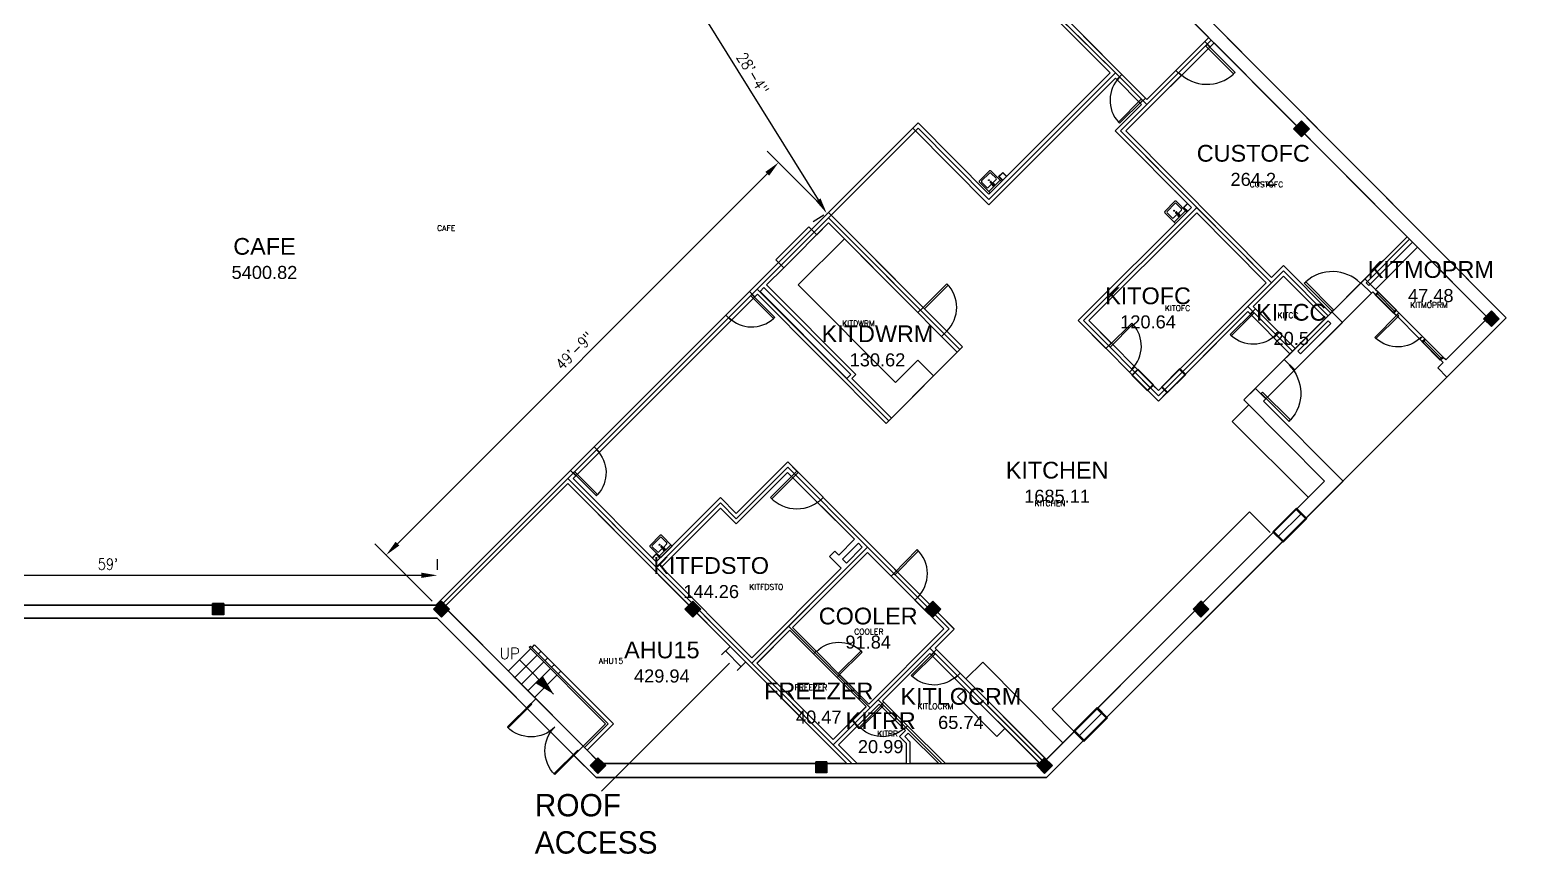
# Model space of a CAD drawing. Header units: inches. Extents: x -2145 to 3863, y -18090 to 4650.
# Drawn here: x 887 to 2503, y -18090 to -17205 of the extents above; entities that cross this region are included whole.
import ezdxf
from ezdxf.enums import TextEntityAlignment as Align

# ---------------------------------------------------------------- set-up
doc = ezdxf.new("R2010")
doc.units = ezdxf.units.IN
doc.header["$LTSCALE"] = 48
doc.header["$MEASUREMENT"] = 0
doc.layers.get('Defpoints').update_dxf_attribs({"linetype": 'CONTINUOUS'})
for name, color, linetype in [('A-COLS', 1, 'CONTINUOUS'), ('A-COLS-GRID', 41, 'CONTINUOUS'), ('A-DOOR', 30, 'CONTINUOUS'), ('A-FLOR-STRS', 30, 'CONTINUOUS'), ('A-FURN', 41, 'CONTINUOUS'), ('A-PFIX', 3, 'CONTINUOUS'), ('A-ROOF', 1, 'CONTINUOUS'), ('A-WALLS', 1, 'CONTINUOUS'), ('A-WIN', 30, 'CONTINUOUS'), ('CAFM_BLDG_OTLN', 41, 'CONTINUOUS'), ('CAFM_Gross', 200, 'CONTINUOUS'), ('CAFM_ID', 8, 'CONTINUOUS'), ('CAFM_MeasuredGross', 50, 'CONTINUOUS'), ('CAFM_SPACE', 5, 'CONTINUOUS'), ('CAFM_Space_Label', 7, 'CONTINUOUS'), ('CAFM_SPACE_OLD', 7, 'CONTINUOUS'), ('Changes', 30, 'CONTINUOUS'), ('DIM', 7, 'CONTINUOUS')]:
    doc.layers.add(name, color=color, linetype=linetype)
doc.layers.add('A-EQPM', color=30, linetype='CONTINUOUS', lineweight=0)
doc.styles.add('AISD-Dim', font='txt.shx', dxfattribs={"width": 0.85})
doc.styles.add('CAFM-TXT', font='txt.shx', dxfattribs={"height": 6})
doc.styles.add('ROMANS', font='ROMANS.shx')
doc.dimstyles.get("Standard").update_dxf_attribs({"dimtxt": 0.18, "dimasz": 0.18, "dimexe": 0.18, "dimexo": 0.0625, "dimgap": 0.09, "dimtad": 0, "dimtih": 1, "dimtoh": 1, "dimdec": 4, "dimzin": 0, "dimdsep": 46, "dimtxsty": 'STANDARD', "dimcen": 0.09, "dimadec": 0, "dimazin": 0, "dimtfac": 1, "dimtdec": 4, "dimtofl": 0, "dimtmove": 0, "dimatfit": 3, "dimfxl": 1, "dimtolj": 1, "dimtzin": 0, "dimarcsym": 0})

# ---------------------------------------------------------------- blocks, each defined once
blk = doc.blocks.new('*D80')
at = {"layer": 'Defpoints', "color": 0, "transparency": 16777216}
for p in [(1565.9, -17112.5), (1743.5, -17401.9), (1745.4, -17400.7)]:
    blk.add_point(p, dxfattribs=at)
at = {"layer": 'DIM', "color": 140, "lineweight": -2, "transparency": 16777216}
for p, q in [((1560.8, -17115.6), (1549.4, -17122.8)), ((1573.2, -17128.3), (1734.4, -17387.2)), ((1740.3, -17403.8), (1728.9, -17411))]:
    blk.add_line(p, q, dxfattribs=at)
at = {"layer": 'DIM', "color": 140, "transparency": 16777216}
for points in [[(1575.6, -17126.8), (1570.7, -17129.8), (1564, -17113.7)], [(1736.8, -17385.7), (1732, -17388.7), (1743.5, -17401.9)]]:
    blk.add_solid(points, dxfattribs=at)
at = {"layer": 'DIM', "color": 50, "transparency": 16777216, "insert": (1664, -17251.4), "char_height": 12, "attachment_point": 5, "rotation": 301.9176, "style": 'AISD-Dim'}
blk.add_mtext('\\A1;28\'-4"', dxfattribs=at)
blk = doc.blocks.new('*D81')
at = {"layer": 'Defpoints', "color": 0, "transparency": 16777216}
for p in [(1745.4, -17400.7), (1270, -17768.8), (1323.6, -17822.5)]:
    blk.add_point(p, dxfattribs=at)
at = {"layer": 'DIM', "color": 140, "lineweight": -2, "transparency": 16777216}
for p, q in [((1741.2, -17396.4), (1679.5, -17334.8)), ((1679.5, -17359.2), (1282.2, -17756.6)), ((1319.4, -17818.2), (1257.8, -17756.6))]:
    blk.add_line(p, q, dxfattribs=at)
at = {"layer": 'DIM', "color": 140, "transparency": 16777216}
for points in [[(1677.5, -17357.2), (1681.6, -17361.2), (1691.8, -17347)], [(1280.2, -17754.5), (1284.2, -17758.6), (1270, -17768.8)]]:
    blk.add_solid(points, dxfattribs=at)
at = {"layer": 'DIM', "color": 50, "transparency": 16777216, "insert": (1472.4, -17549.4), "char_height": 12, "attachment_point": 5, "rotation": 45, "style": 'AISD-Dim'}
blk.add_mtext('\\A1;49\'-9"', dxfattribs=at)
blk = doc.blocks.new('*D82')
at = {"layer": 'Defpoints', "color": 0, "transparency": 16777216}
for p in [(617, -17790.6), (617, -17790.6), (1325.1, -17790.6)]:
    blk.add_point(p, dxfattribs=at)
at = {"layer": 'DIM', "color": 140, "lineweight": -2, "transparency": 16777216}
for p, q in [((617, -17784.6), (617, -17773.3)), ((1325.1, -17784.6), (1325.1, -17773.3)), ((1307.8, -17790.6), (634.3, -17790.6))]:
    blk.add_line(p, q, dxfattribs=at)
at = {"layer": 'DIM', "color": 140, "transparency": 16777216}
for points in [[(634.3, -17787.7), (634.3, -17793.4), (617, -17790.6)], [(1307.8, -17787.7), (1307.8, -17793.4), (1325.1, -17790.6)]]:
    blk.add_solid(points, dxfattribs=at)
at = {"layer": 'DIM', "color": 50, "transparency": 16777216, "insert": (971.1, -17778.6), "char_height": 12, "attachment_point": 5, "style": 'AISD-Dim'}
blk.add_mtext("\\A1;59'", dxfattribs=at)

msp = doc.modelspace()

# ---------------------------------------------------------------- linework, layer by layer
at = {"layer": 'A-COLS'}
for p, q in [((2245.1, -17310.9), (2253.6, -17302.5)), ((2253.6, -17302.5), (2262.1, -17311)), ((2253.6, -17319.4), (2245.1, -17310.9)), ((2262.1, -17311), (2253.6, -17319.4)), ((2449.1, -17514.9), (2457.6, -17506.5)), ((2457.6, -17523.4), (2449.1, -17514.9)), ((2457.6, -17506.5), (2466.1, -17515)), ((2466.1, -17515), (2457.6, -17523.4)), ((1083.6, -17821), (1095.6, -17821)), ((1083.6, -17833), (1083.6, -17821)), ((1095.6, -17821), (1095.6, -17833)), ((1321.1, -17826.9), (1329.6, -17818.5)), ((1329.6, -17818.5), (1338.1, -17827)), ((1591.1, -17826.9), (1599.6, -17818.5)), ((1599.6, -17818.5), (1608.1, -17827)), ((1849.1, -17826.9), (1857.6, -17818.5)), ((1857.6, -17818.5), (1866.1, -17827)), ((2137.1, -17826.9), (2145.6, -17818.5)), ((2145.6, -17818.5), (2154.1, -17827)), ((1095.6, -17833), (1083.6, -17833)), ((1329.6, -17835.4), (1321.1, -17826.9)), ((1338.1, -17827), (1329.6, -17835.4)), ((1599.6, -17835.4), (1591.1, -17826.9)), ((1608.1, -17827), (1599.6, -17835.4)), ((1857.6, -17835.4), (1849.1, -17826.9)), ((1866.1, -17827), (1857.6, -17835.4)), ((2145.6, -17835.4), (2137.1, -17826.9)), ((2154.1, -17827), (2145.6, -17835.4)), ((1489.1, -17994.9), (1497.6, -17986.5)), ((1497.6, -18003.4), (1489.1, -17994.9)), ((1497.6, -17986.5), (1506.1, -17995)), ((1506.1, -17995), (1497.6, -18003.4)), ((1731.6, -17990.9), (1743.6, -17990.9)), ((1731.6, -18002.9), (1731.6, -17990.9)), ((1743.6, -17990.9), (1743.6, -18002.9)), ((1969.1, -17994.9), (1977.6, -17986.5)), ((1977.6, -18003.4), (1969.1, -17994.9)), ((1977.6, -17986.5), (1986.1, -17995)), ((1986.1, -17995), (1977.6, -18003.4)), ((1743.6, -18002.9), (1731.6, -18002.9))]:
    msp.add_line(p, q, dxfattribs=at)
at = {"layer": 'A-COLS-GRID'}
for points in [[(2245.1, -17310.9), (2253.6, -17302.5), (2253.6, -17319.4), (2262.1, -17311)], [(2449.1, -17514.9), (2457.6, -17506.5), (2457.6, -17523.4), (2466.1, -17515)], [(1083.6, -17821), (1095.6, -17821), (1083.6, -17833), (1095.6, -17833)], [(1321.1, -17826.9), (1329.6, -17818.5), (1329.6, -17835.4), (1338.1, -17827)], [(1591.1, -17826.9), (1599.6, -17818.5), (1599.6, -17835.4), (1608.1, -17827)], [(1849.1, -17826.9), (1857.6, -17818.5), (1857.6, -17835.4), (1866.1, -17827)], [(2137.1, -17826.9), (2145.6, -17818.5), (2145.6, -17835.4), (2154.1, -17827)], [(1489.1, -17994.9), (1497.6, -17986.5), (1497.6, -18003.4), (1506.1, -17995)], [(1731.6, -17990.9), (1743.6, -17990.9), (1731.6, -18002.9), (1743.6, -18002.9)], [(1969.1, -17994.9), (1977.6, -17986.5), (1977.6, -18003.4), (1986.1, -17995)]]:
    msp.add_solid(points, dxfattribs=at)
at = {"layer": 'A-DOOR'}
for p, q in [((2150.7, -17222), (2152.2, -17220.5)), ((2180.7, -17252), (2150.7, -17222)), ((2152.2, -17220.5), (2182.2, -17250.5)), ((2182.2, -17250.5), (2180.7, -17252)), ((2056.9, -17303.7), (2081.5, -17279.2)), ((2082.7, -17280.4), (2058.1, -17305)), ((2081.5, -17279.2), (2082.7, -17280.4)), ((2058.1, -17305), (2056.9, -17303.7)), ((1847.1, -17502.7), (1872.6, -17477.3)), ((1848.6, -17504.2), (1874.1, -17478.9)), ((2256.6, -17476.8), (2258.1, -17475.3)), ((2286.7, -17506.8), (2256.6, -17476.8)), ((2258.1, -17475.3), (2288.1, -17505.4)), ((1661.9, -17490.2), (1663.1, -17489)), ((1686.4, -17514.7), (1661.9, -17490.2)), ((1663.1, -17489), (1687.6, -17513.5)), ((1687.6, -17513.5), (1686.4, -17514.7)), ((1847.1, -17502.7), (1848.6, -17504.2)), ((2201.6, -17507.5), (2176.9, -17532)), ((2178.1, -17533.2), (2202.8, -17508.7)), ((2202.8, -17508.7), (2201.6, -17507.5)), ((2288.1, -17505.4), (2286.7, -17506.8)), ((2356.9, -17510.5), (2332.3, -17535)), ((2333.5, -17536.2), (2358.1, -17511.7)), ((2358.1, -17511.7), (2356.9, -17510.5)), ((2046.7, -17544.2), (2071.3, -17519.7)), ((2072.5, -17520.9), (2047.9, -17545.4)), ((2071.3, -17519.7), (2072.5, -17520.9)), ((2176.9, -17532), (2178.1, -17533.2)), ((2047.9, -17545.4), (2046.7, -17544.2)), ((2332.3, -17535), (2333.5, -17536.2)), ((2211.7, -17593.7), (2210.3, -17595.2)), ((2210.3, -17595.2), (2240.3, -17625.2)), ((2241.8, -17623.7), (2211.7, -17593.7)), ((2240.3, -17625.2), (2241.8, -17623.7)), ((1472.7, -17679.3), (1471.5, -17680.5)), ((1471.5, -17680.5), (1496.1, -17705.1)), ((1497.3, -17703.9), (1472.7, -17679.3)), ((1496.1, -17705.1), (1497.3, -17703.9)), ((1780.6, -17871.8), (1755.7, -17896)), ((1781.7, -17873), (1780.6, -17871.8)), ((1756.9, -17897.3), (1781.7, -17873)), ((1858.8, -17873.6), (1834.2, -17898.1)), ((1835.4, -17899.4), (1860, -17874.8)), ((1860, -17874.8), (1858.8, -17873.6)), ((1755.7, -17896), (1756.9, -17897.3)), ((1834.2, -17898.1), (1835.4, -17899.4)), ((1425.9, -17928.1), (1400.4, -17953.5)), ((1401.2, -17954.3), (1426.7, -17928.9)), ((1426.7, -17928.9), (1425.9, -17928.1)), ((1803.3, -17929.1), (1778.7, -17953.7)), ((1779.9, -17954.9), (1804.5, -17930.3)), ((1804.5, -17930.3), (1803.3, -17929.1)), ((1400.4, -17953.5), (1401.2, -17954.3)), ((1778.7, -17953.7), (1779.9, -17954.9)), ((1450.4, -18003.7), (1475.9, -17978.3)), ((1476.7, -17979.1), (1451.2, -18004.5)), ((1475.9, -17978.3), (1476.7, -17979.1)), ((1451.2, -18004.5), (1450.4, -18003.7))]:
    msp.add_line(p, q, dxfattribs=at)
msp.add_arc((1847.1, -17502.7), 36, 314.88, 44.88, dxfattribs=at)
for centre, major_axis, start_param, end_param in [((2082.8, -17280.3), (-24.7, 24.7), -0.002094, 1.520129), ((2152, -17220.4), (30.2, 30.2), 3.141593, 4.663816), ((2286.8, -17507), (-30.2, 30.2), 4.712389, 6.234612), ((1662.9, -17488.8), (-24.7, 24.7), 1.570796, 3.09302), ((2046.6, -17544.3), (24.7, 24.7), 4.710295, 6.232518)]:
    msp.add_ellipse(centre, major_axis=major_axis, ratio=1, start_param=start_param, end_param=end_param, dxfattribs=at)
at = {"layer": 'A-DOOR', "extrusion": (0, 0, -1)}
for centre, major_axis, start_param, end_param in [((2201.7, -17507.4), (24.7, 24.7), 1.572891, 3.095114), ((2357.1, -17510.3), (24.7, 24.7), 1.572891, 3.095114), ((2210.1, -17595), (-30.2, 30.2), 1.570796, 3.09302), ((1471.4, -17680.4), (24.7, 24.7), 0, 1.522223), ((1756.7, -17897.4), (-24.7, 24.7), 0.012606, 1.534829), ((1858.9, -17873.5), (24.7, 24.7), 1.570796, 3.09302), ((1425.9, -17928.1), (25.5, 25.5), 1.572891, 3.143687), ((1476.7, -17979.1), (-25.5, 25.5), 4.714483, 6.28528), ((1803.4, -17929), (24.7, 24.7), 1.570796, 3.09302)]:
    msp.add_ellipse(centre, major_axis=major_axis, ratio=1, start_param=start_param, end_param=end_param, dxfattribs=at)
at = {"layer": 'A-EQPM', "color": 1}
for p, q in [((1630.5, -17875.9), (1639.6, -17867.1)), ((1651.6, -17888.7), (1634.8, -17871.7)), ((1639.1, -17884.9), (1501.4, -18022.6)), ((1647.1, -17892.9), (1656.3, -17884))]:
    msp.add_line(p, q, dxfattribs=at)
at = {"layer": 'A-FLOR-STRS'}
for p, q in [((1401.2, -17893.4), (1425.3, -17869.4)), ((1423.9, -17867.9), (1425.3, -17866.5)), ((1423.9, -17867.9), (1505.8, -17950.1)), ((1425.3, -17866.5), (1508.6, -17950.2)), ((1426.8, -17868), (1429.6, -17865.1)), ((1408.3, -17900.4), (1432.4, -17876.5)), ((1450, -17918.2), (1413.3, -17881.4)), ((1415.4, -17907.5), (1439.5, -17883.5)), ((1433.8, -17875), (1436.6, -17872.2)), ((1440.9, -17882.1), (1443.7, -17879.3)), ((1447.9, -17889.2), (1450.8, -17886.4)), ((1422.4, -17914.6), (1446.5, -17890.6)), ((1429.5, -17921.7), (1453.6, -17897.7)), ((1455, -17896.3), (1457.8, -17893.5)), ((1481.7, -17974.1), (1505.8, -17950.1)), ((1483.1, -17975.6), (1508.6, -17950.2))]:
    msp.add_line(p, q, dxfattribs=at)
msp.add_solid([(1450, -17918.2), (1430.9, -17906.7), (1438.6, -17899.1)], dxfattribs=at)
at = {"layer": 'A-FURN'}
for p, q in [((1688.8, -17451.5), (1724.2, -17416.2)), ((1724.2, -17416.2), (1727.1, -17419.1)), ((1712.8, -17478.6), (1762.4, -17429)), ((1688.8, -17451.5), (1691.7, -17454.4)), ((1712.8, -17478.6), (1817.2, -17583.5)), ((1817.2, -17583.5), (1841.3, -17559.3)), ((1841.3, -17559.3), (1858.3, -17576.3)), ((1812.9, -17621.7), (1858.3, -17576.3)), ((2197, -17607.6), (2179.2, -17625.4)), ((2179.2, -17625.4), (2261, -17706.8)), ((1985.8, -17934.5), (2197.9, -17722.5)), ((2197.9, -17722.5), (2219.8, -17744.5)), ((1893, -17901.9), (1911.1, -17883.9)), ((1911.1, -17883.9), (1997.3, -17970.5)), ((1884, -17921.2), (1892.5, -17912.7)), ((1926.4, -17963.6), (1884, -17921.2)), ((1985.8, -17934.5), (2008.7, -17957.6)), ((1926.4, -17963.6), (1934.9, -17955.1))]:
    msp.add_line(p, q, dxfattribs=at)
at = {"layer": 'A-PFIX'}
for p, q in [((1918.4, -17358.4), (1909.9, -17366.9)), ((1909.9, -17368.3), (1915.6, -17373.9)), ((1917, -17373.9), (1920.9, -17370)), ((1929.9, -17366.1), (1917.7, -17378.3)), ((1921.2, -17370.3), (1919.4, -17368.6)), ((1925.5, -17364), (1919.8, -17358.4)), ((1920.1, -17367.8), (1921.8, -17369.7)), ((1921.5, -17369.4), (1925.5, -17365.4)), ((1923, -17370.4), (1921.9, -17371.5)), ((1928.2, -17362.1), (1932.6, -17357.7)), ((1928.2, -17362.1), (1932.5, -17366.4)), ((1928.6, -17362.1), (1932.6, -17358.1)), ((1928.6, -17362.1), (1932.7, -17366.2)), ((1932.6, -17357.7), (1936.9, -17362)), ((1932.6, -17358.1), (1936.7, -17362.1)), ((2117.6, -17391.1), (2109.1, -17399.6)), ((2109.1, -17401), (2114.8, -17406.6)), ((2116.2, -17406.6), (2120.1, -17402.7)), ((2129.1, -17398.9), (2116.9, -17411.1)), ((2120.4, -17403.1), (2118.6, -17401.3)), ((2124.7, -17396.7), (2119, -17391.1)), ((2119.3, -17400.6), (2121, -17402.4)), ((2120.7, -17402.1), (2124.7, -17398.2)), ((2122.3, -17403.1), (2121.1, -17404.2)), ((2126.9, -17395.4), (2131.1, -17391.2)), ((2131.1, -17399.6), (2126.9, -17395.4)), ((2127.2, -17395.4), (2131.3, -17391.3)), ((2131.3, -17399.5), (2127.2, -17395.4)), ((1564.4, -17749.9), (1556, -17758.4)), ((1575.9, -17757.7), (1563.7, -17769.8)), ((1571.5, -17755.5), (1565.9, -17749.9)), ((1567.6, -17760.9), (1571.5, -17756.9)), ((1556, -17759.8), (1561.6, -17765.4)), ((1560.3, -17767.6), (1556, -17771.8)), ((1560.3, -17767.9), (1556.2, -17772)), ((1564.5, -17771.8), (1560.3, -17767.6)), ((1564.3, -17772), (1560.3, -17767.9)), ((1563, -17765.4), (1566.9, -17761.5)), ((1567.3, -17761.9), (1565.4, -17760.1)), ((1566.1, -17759.4), (1567.9, -17761.2)), ((1569.1, -17761.9), (1568, -17763))]:
    msp.add_line(p, q, dxfattribs=at)
for points in [[(1919.1, -17379.8), (1931.3, -17367.6), (1919.8, -17356.1, 0.414214), (1918.4, -17356.1), (1907.6, -17366.9, 0.414214), (1907.6, -17368.3), (1919.1, -17379.8)], [(2118.3, -17412.5), (2130.5, -17400.3), (2119, -17388.8, 0.414214), (2117.6, -17388.8), (2106.8, -17399.6, 0.414214), (2106.8, -17401), (2118.3, -17412.5)], [(1565.2, -17771.3), (1577.3, -17759.1), (1565.9, -17747.6, 0.414214), (1564.4, -17747.6), (1553.7, -17758.4, 0.414214), (1553.7, -17759.8), (1565.2, -17771.3)]]:
    msp.add_lwpolyline(points, format="xyb", dxfattribs=at)
for points in [[(1921.4, -17370.1), (1921.6, -17369.8, -0.414214), (1922.5, -17369.8), (1923.6, -17371, -0.414214), (1923.6, -17371.2), (1922.7, -17372.1, -0.414214), (1922.5, -17372.1), (1921.4, -17370.9, -0.414214)], [(2120.6, -17402.8), (2120.8, -17402.5, -0.414214), (2121.7, -17402.5), (2122.8, -17403.7, -0.414214), (2122.8, -17403.9), (2121.9, -17404.8, -0.414214), (2121.7, -17404.8), (2120.6, -17403.7, -0.414214)], [(1567.4, -17761.6), (1567.7, -17761.3, -0.414214), (1568.5, -17761.3), (1569.7, -17762.5, -0.414214), (1569.7, -17762.7), (1568.8, -17763.6, -0.414214), (1568.6, -17763.6), (1567.4, -17762.4, -0.414214)]]:
    msp.add_lwpolyline(points, format="xyb", close=True, dxfattribs=at)
for centre in [(1917.7, -17366.1), (2116.9, -17398.9), (1563.7, -17757.7)]:
    msp.add_circle(centre, 0.5, dxfattribs=at)
for centre, radius, start, end in [((1910.6, -17367.6), 1, 135, 225), ((1919.1, -17359.1), 1, 45, 135), ((1919.7, -17368.2), 0.699, 358.1856, 270.4202), ((1919.7, -17368.2), 0.498, 39.7676, 226.7296), ((1922.6, -17371.1), 1.25, 173.8964, 96.1036), ((1922.6, -17371.1), 1, 6.7207, 82.8192), ((1924.7, -17364.7), 1, 315, 45), ((1916.3, -17373.2), 1, 225, 315), ((1922.6, -17371.1), 1, 187.1808, 263.2793), ((1922.6, -17371.1), 1, 278.5734, 351.4266), ((2109.8, -17400.3), 1, 135, 225), ((2118.3, -17391.8), 1, 45, 135), ((2118.9, -17400.9), 0.699, 358.1856, 270.4202), ((2118.9, -17400.9), 0.498, 39.7676, 226.7296), ((2121.8, -17403.8), 1.25, 173.8964, 96.1036), ((2121.8, -17403.8), 1, 6.7207, 82.8192), ((2124, -17397.4), 1, 315, 45), ((2115.5, -17405.9), 1, 225, 315), ((2121.8, -17403.8), 1, 187.1808, 263.2793), ((2121.8, -17403.8), 1, 278.5734, 351.4266), ((1556.7, -17759.1), 1, 135, 225), ((1565.2, -17750.6), 1, 45, 135), ((1570.8, -17756.2), 1, 315, 45), ((1562.3, -17764.7), 1, 225, 315), ((1565.8, -17759.7), 0.699, 358.1856, 270.4202), ((1565.8, -17759.7), 0.498, 39.7676, 226.7296), ((1568.7, -17762.6), 1.25, 173.8964, 96.1036), ((1568.7, -17762.6), 1, 187.1808, 263.2793), ((1568.7, -17762.6), 1, 6.7207, 82.8192), ((1568.7, -17762.6), 1, 278.5734, 351.4266)]:
    msp.add_arc(centre, radius, start, end, dxfattribs=at)
at = {"layer": 'A-ROOF'}
msp.add_lwpolyline([(597.6, -17277), (597.6, -17192.5), (695.6, -17094.5), (838.6, -17094.5), (872.6, -17060.5), (906.6, -17094.5), (1078.6, -17094.5), (1112.6, -17060.5), (1146.6, -17094.5), (1318.6, -17094.5), (1352.6, -17060.5), (1386.6, -17094.5), (1558.6, -17094.5), (1797.8, -16860.9), (1973.5, -17037.3), (1986.3, -17024.6), (2473.6, -17514), (1979.7, -18007.9), (1495.6, -18007.9), (1324.8, -17836.5), (597.6, -17836.5), (597.6, -17351.9)], dxfattribs=at)
at = {"layer": 'A-WALLS'}
for p, q in [((1799.8, -16990.4), (2060.6, -17252.4)), ((1986.3, -17024.6), (2473.6, -17514)), ((1900.8, -17103.2), (2047.9, -17250.9)), ((2048.3, -17106.8), (2153.9, -17212.8)), ((2153.9, -17212.8), (2149.7, -17217.1)), ((2155.3, -17222.7), (2149.7, -17217.1)), ((2159.6, -17218.5), (2155.3, -17222.7)), ((2159.6, -17218.5), (2367, -17426.8)), ((1917.8, -17381), (2047.9, -17250.9)), ((1917.8, -17392.4), (2053.6, -17256.6)), ((2053.6, -17256.6), (2055, -17258)), ((2055, -17258), (2060.6, -17252.4)), ((2064.8, -17313.2), (2124.2, -17253.8)), ((2087.5, -17279.3), (2118.6, -17248.2)), ((2124.2, -17253.8), (2118.6, -17248.2)), ((2053.5, -17313.2), (2081.8, -17284.9)), ((2080.4, -17283.5), (2086.1, -17277.9)), ((2081.8, -17284.9), (2080.4, -17283.5)), ((2087.5, -17279.3), (2086.1, -17277.9)), ((1836, -17310.2), (1841.6, -17304.5)), ((1841.6, -17304.5), (1917.8, -17381)), ((1836, -17310.2), (1917.8, -17392.4)), ((2053.5, -17313.2), (2135.4, -17395.4)), ((2064.8, -17313.2), (2221.5, -17470.5)), ((1745.4, -17400.7), (1727.1, -17419.1)), ((1745.4, -17400.7), (1847.1, -17502.7)), ((2013.7, -17517), (2135.4, -17395.4)), ((2025, -17517), (2141, -17401.1)), ((2141, -17401.1), (2215.8, -17476.2)), ((1727.1, -17419.1), (1732.7, -17424.7)), ((1732.7, -17424.7), (1745.4, -17412)), ((1745.4, -17412), (1841.4, -17508.4)), ((2367, -17426.8), (2317.5, -17476.3)), ((2369.8, -17429.6), (2323.1, -17476.3)), ((2326, -17479.2), (2372.7, -17432.5)), ((2369.8, -17429.6), (2372.7, -17432.5)), ((2333.1, -17483.4), (2378.3, -17438.1)), ((2378.3, -17438.1), (2453.8, -17514)), ((1691.7, -17454.4), (1660.5, -17485.6)), ((1678.9, -17478.6), (1697.3, -17460.1)), ((1691.7, -17454.4), (1697.3, -17460.1)), ((2221.5, -17470.5), (2234.2, -17457.8)), ((2234.2, -17457.8), (2285, -17508.8)), ((1671.8, -17485.6), (1676, -17481.4)), ((1676, -17481.4), (1769.2, -17574.9)), ((1678.9, -17478.6), (1774.8, -17574.9)), ((2215.8, -17476.2), (2123.2, -17568.8)), ((2201.7, -17501.7), (2234.2, -17469.1)), ((2234.2, -17469.1), (2279.4, -17514.4)), ((2317.5, -17476.3), (2328.8, -17487.6)), ((2323.1, -17476.3), (2326, -17479.2)), ((2333.1, -17483.4), (2335.9, -17486.2)), ((1666.1, -17491.3), (1660.5, -17485.6)), ((1669, -17488.5), (1666.1, -17491.3)), ((1669, -17488.5), (1807.3, -17627.3)), ((1671.8, -17485.6), (1764.9, -17579.2)), ((2328.8, -17487.6), (2330.2, -17486.2)), ((2330.2, -17486.2), (2333, -17489.1)), ((2335.9, -17486.2), (2333, -17489.1)), ((1635, -17511.1), (1493.6, -17652.5)), ((1640.7, -17516.7), (1635, -17511.1)), ((1847.1, -17502.7), (1841.4, -17508.4)), ((2196, -17507.3), (2128.8, -17574.5)), ((2196, -17507.3), (2198.5, -17509.8)), ((2204, -17504.2), (2198.5, -17509.8)), ((2201.6, -17501.8), (2204, -17504.2)), ((2246.8, -17547), (2279.3, -17514.5)), ((2285, -17508.8), (2286.3, -17507.5)), ((2286.3, -17507.5), (2297.7, -17518.8)), ((2355.6, -17506.1), (2352.8, -17508.9)), ((2352.8, -17508.9), (2355.3, -17511.4)), ((2355.3, -17511.4), (2358.1, -17508.6)), ((2355.6, -17506.1), (2358.1, -17508.6)), ((2408.6, -17559.2), (2453.8, -17514)), ((2409.9, -17577.6), (2473.6, -17514)), ((1640.7, -17516.7), (1499.3, -17658.2)), ((1866.8, -17533.9), (1872.5, -17528.2)), ((1872.5, -17528.2), (1889.4, -17545.2)), ((2013.7, -17517), (2043.4, -17546.8)), ((2025, -17517), (2049, -17541.1)), ((2229.5, -17529.7), (2223.9, -17535.3)), ((2246.8, -17547), (2229.5, -17529.7)), ((2297.7, -17518.8), (2246.4, -17570)), ((2249.6, -17549.8), (2282.2, -17517.3)), ((2252.5, -17552.7), (2285, -17520.1)), ((2282.2, -17517.3), (2285, -17520.1)), ((1866.8, -17533.9), (1883.7, -17550.9)), ((1883.7, -17550.9), (1889.4, -17545.2)), ((2043.4, -17546.8), (2049, -17541.1)), ((2241.2, -17552.7), (2223.9, -17535.3)), ((2380.7, -17536.9), (2383.5, -17534.1)), ((2383.1, -17539.4), (2380.7, -17536.9)), ((2383.1, -17539.4), (2386, -17536.5)), ((2386, -17536.5), (2383.5, -17534.1)), ((2241.2, -17552.7), (2235.1, -17558.7)), ((2246.4, -17570), (2235.1, -17558.7)), ((2249.6, -17549.8), (2252.5, -17552.7)), ((2400.1, -17567.7), (2405.7, -17562)), ((2402.9, -17559.2), (2405.7, -17556.4)), ((2405.7, -17562), (2402.9, -17559.2)), ((2408.6, -17559.2), (2405.7, -17556.4)), ((1764.9, -17579.2), (1769.2, -17574.9)), ((1770.6, -17579.2), (1774.8, -17574.9)), ((1770.6, -17579.2), (1812.9, -17621.7)), ((2068.8, -17572.3), (2074.4, -17566.7)), ((2071.6, -17575.1), (2068.8, -17572.3)), ((2077.3, -17569.5), (2071.6, -17575.1)), ((2077.3, -17569.5), (2074.4, -17566.7)), ((2128.8, -17574.5), (2123.2, -17568.8)), ((2400.1, -17567.7), (2409.9, -17577.6)), ((2094.2, -17586.5), (2088.5, -17592.1)), ((2099.8, -17603.5), (2088.5, -17592.1)), ((2099.8, -17592.2), (2094.2, -17586.5)), ((2099.8, -17592.2), (2103.4, -17588.6)), ((2099.8, -17603.5), (2109, -17594.3)), ((2109, -17594.3), (2103.4, -17588.6)), ((2191.7, -17602.2), (2204, -17589.8)), ((2215.3, -17601.1), (2204, -17589.8)), ((2191.7, -17602.2), (2278.4, -17689.3)), ((2212.8, -17603.6), (2215.3, -17601.1)), ((2212.8, -17603.6), (2298.2, -17689.3)), ((1812.9, -17621.7), (1807.3, -17627.3)), ((1499.3, -17658.2), (1493.6, -17652.5)), ((1701.5, -17668.8), (1679, -17691.3)), ((1701.5, -17668.8), (1711.4, -17678.7)), ((1323.6, -17822.5), (1468.2, -17678)), ((1332.8, -17824.6), (1465.3, -17692.1)), ((1465.3, -17692.1), (1764.9, -17992.9)), ((1473.8, -17683.6), (1468.2, -17678)), ((1471, -17686.4), (1473.8, -17683.6)), ((1471, -17686.4), (1560.2, -17776.1)), ((1646.1, -17735.4), (1701.4, -17680.1)), ((1646.2, -17724.1), (1679, -17691.3)), ((1705.7, -17684.4), (1701.4, -17680.1)), ((2278.4, -17689.3), (2248.7, -17719)), ((2298.2, -17689.3), (2258.6, -17728.9)), ((1560.2, -17776.1), (1629.2, -17707.1)), ((1629.2, -17707.1), (1646.2, -17724.1)), ((1778.9, -17746.2), (1739.6, -17707)), ((1565.9, -17781.7), (1629.2, -17718.4)), ((1646.1, -17735.4), (1629.2, -17718.4)), ((1773.2, -17751.9), (1733.5, -17712.2)), ((2258.6, -17728.9), (2248.7, -17719)), ((1756.3, -17768.9), (1773.2, -17751.9)), ((1760.5, -17773.1), (1777.5, -17756.1)), ((1777.5, -17756.1), (1781.7, -17760.4)), ((1778.9, -17746.2), (1818.4, -17785.9)), ((2034.6, -17933.1), (2223.3, -17744.5)), ((2044.5, -17943), (2233.2, -17754.4)), ((2233.2, -17754.4), (2223.3, -17744.5)), ((1706.7, -17846.7), (1787.4, -17766)), ((1746.4, -17770.2), (1752, -17764.6)), ((1759.1, -17783), (1746.4, -17770.2)), ((1756.3, -17768.9), (1752, -17764.6)), ((1760.5, -17773.1), (1764.7, -17777.4)), ((1764.7, -17777.4), (1781.7, -17760.4)), ((1787.4, -17766), (1812.8, -17791.5)), ((1565.9, -17781.7), (1662.9, -17879.2)), ((1662.9, -17879.2), (1759.1, -17783)), ((1812.8, -17791.5), (1818.4, -17785.9)), ((1323.6, -17822.5), (615.6, -17822.5)), ((1838.2, -17817.1), (1843.8, -17811.4)), ((1869.2, -17848.2), (1838.2, -17817.1)), ((1880.5, -17848.2), (1843.8, -17811.4)), ((1324.8, -17836.5), (597.6, -17836.5)), ((1324.8, -17836.5), (1421, -17933)), ((1332.8, -17824.6), (1430.9, -17923.1)), ((1668.6, -17884.8), (1703.9, -17849.5)), ((1703.9, -17849.5), (1729.1, -17874.8)), ((1706.7, -17846.7), (1732, -17872)), ((1788.6, -17928.9), (1869.2, -17848.2)), ((1859.9, -17868.8), (1880.5, -17848.3)), ((1429.6, -17865.1), (1514.3, -17950.2)), ((1855.7, -17875.9), (1861.3, -17870.2)), ((1859.9, -17868.8), (1861.3, -17870.2)), ((1668.4, -17885), (1750.4, -17967)), ((1729.1, -17874.8), (1732, -17872)), ((1803.4, -17925.4), (1854.3, -17874.5)), ((1854.3, -17874.5), (1855.7, -17875.9)), ((1754.7, -17900.2), (1757.4, -17897.5)), ((1754.7, -17900.2), (1785.9, -17931.5)), ((1757.4, -17897.5), (1788.6, -17928.9)), ((1881.1, -17901.4), (1886.8, -17895.7)), ((1972.7, -17992.9), (1881.1, -17901.4)), ((1979.4, -17988.3), (1886.8, -17895.7)), ((1421, -17933), (1430.9, -17923.1)), ((1750.4, -17967), (1785.8, -17931.7)), ((1756.1, -17972.7), (1799.8, -17928.9)), ((1799.8, -17928.9), (1801.2, -17930.4)), ((1801.2, -17930.4), (1804.8, -17926.8)), ((1803.4, -17925.4), (1804.8, -17926.8)), ((2034.6, -17933.1), (2044.5, -17943)), ((1485.9, -17978.4), (1514.3, -17950.2)), ((1826.7, -17955.8), (1830.2, -17952.3)), ((1870.9, -17992.9), (1830.2, -17952.3)), ((1821.6, -17963.7), (1828.1, -17957.2)), ((1828.8, -17970.9), (1821.6, -17963.7)), ((1828.1, -17957.2), (1826.7, -17955.8)), ((1827.3, -17963.7), (1830.9, -17960)), ((1832.8, -17969.3), (1827.3, -17963.7)), ((1863.8, -17992.9), (1830.9, -17960)), ((1979.4, -17988.3), (2009.2, -17958.6)), ((1979.7, -18007.9), (2019.1, -17968.5)), ((2009.2, -17958.6), (2019.1, -17968.5)), ((1471.8, -17984), (1481.7, -17974.1)), ((1495.6, -18007.9), (1471.8, -17984)), ((1500.4, -17992.9), (1481.7, -17974.1)), ((1756.1, -17972.7), (1776.2, -17992.9)), ((1828.8, -17970.9), (1828.8, -17992.9)), ((1832.8, -17969.3), (1832.8, -17992.9)), ((1764.9, -17992.9), (1500.4, -17992.9)), ((1828.8, -17992.9), (1776.2, -17992.9)), ((1863.8, -17992.9), (1832.8, -17992.9)), ((1972.7, -17992.9), (1870.9, -17992.9)), ((1979.7, -18007.9), (1495.6, -18007.9))]:
    msp.add_line(p, q, dxfattribs=at)
at = {"layer": 'A-WIN'}
for p, q in [((2336.1, -17486.1), (2332.9, -17489.2)), ((2332.9, -17489.2), (2352.6, -17509.1)), ((2333, -17489.1), (2333.7, -17489.7)), ((2333.7, -17489.7), (2336.5, -17486.8)), ((2335.1, -17488.3), (2353.6, -17506.9)), ((2335.9, -17486.2), (2336.5, -17486.8)), ((2355.8, -17505.9), (2336.1, -17486.1)), ((2355, -17505.5), (2352.2, -17508.3)), ((2352.8, -17508.9), (2352.2, -17508.3)), ((2352.6, -17509.1), (2355.8, -17505.9)), ((2355.6, -17506.1), (2355, -17505.5)), ((2383, -17539.5), (2386.2, -17536.4)), ((2402.7, -17559.4), (2383, -17539.5)), ((2383.1, -17539.4), (2383.8, -17540)), ((2386.6, -17537.2), (2383.8, -17540)), ((2403.7, -17557.2), (2385.2, -17538.6)), ((2386, -17536.5), (2386.6, -17537.2)), ((2386.2, -17536.4), (2405.9, -17556.2)), ((2402.3, -17558.6), (2405.1, -17555.8)), ((2402.9, -17559.2), (2402.3, -17558.6)), ((2405.9, -17556.2), (2402.7, -17559.4)), ((2405.7, -17556.4), (2405.1, -17555.8)), ((2071.2, -17575.5), (2077.6, -17569.1)), ((2088.2, -17592.5), (2071.2, -17575.5)), ((2071.6, -17575.1), (2072.1, -17575.7)), ((2077.8, -17570), (2072.1, -17575.7)), ((2090.8, -17588.8), (2075, -17572.8)), ((2077.3, -17569.5), (2077.8, -17570)), ((2077.6, -17569.1), (2094.5, -17586.1)), ((2103, -17588.3), (2122.8, -17568.5)), ((2106.8, -17590.8), (2125.4, -17572.3)), ((2129.2, -17574.8), (2109.4, -17594.6)), ((2123.2, -17568.8), (2122.6, -17569.4)), ((2128.2, -17575.1), (2122.6, -17569.4)), ((2122.8, -17568.5), (2129.2, -17574.8)), ((2128.8, -17574.5), (2128.2, -17575.1)), ((2088, -17591.6), (2093.7, -17586)), ((2088.5, -17592.1), (2088, -17591.6)), ((2094.5, -17586.1), (2088.2, -17592.5)), ((2094.2, -17586.5), (2093.7, -17586)), ((2109.4, -17594.6), (2103, -17588.3)), ((2103.4, -17588.6), (2104, -17588)), ((2104, -17588), (2109.6, -17593.7)), ((2109, -17594.3), (2109.6, -17593.7)), ((2248.1, -17718.4), (2222.7, -17743.9)), ((2252.9, -17724.8), (2229, -17748.6)), ((2248.7, -17719), (2248, -17719.8)), ((2248, -17719.8), (2257.9, -17729.7)), ((2259.3, -17729.5), (2248.1, -17718.4)), ((2233.8, -17755), (2259.3, -17729.5)), ((2258.6, -17728.9), (2257.9, -17729.7)), ((2222.7, -17743.9), (2233.8, -17755)), ((2223.3, -17744.5), (2224.1, -17743.7)), ((2234, -17753.6), (2224.1, -17743.7)), ((2233.2, -17754.4), (2234, -17753.6)), ((2008.5, -17958), (2034, -17932.5)), ((2034.6, -17933.1), (2033.8, -17933.9)), ((2043.7, -17943.8), (2033.8, -17933.9)), ((2034, -17932.5), (2045.1, -17943.7)), ((2014.9, -17962.8), (2038.8, -17938.9)), ((2045.1, -17943.7), (2019.7, -17969.1)), ((2044.5, -17943), (2043.7, -17943.8)), ((2019.7, -17969.1), (2008.5, -17958)), ((2009.2, -17958.6), (2010, -17957.8)), ((2010, -17957.8), (2019.9, -17967.7)), ((2019.1, -17968.5), (2019.9, -17967.7))]:
    msp.add_line(p, q, dxfattribs=at)
at = {"layer": 'CAFM_BLDG_OTLN'}
msp.add_lwpolyline([(597.6, -17836.5), (1324.8, -17836.5), (1495.6, -18007.9), (1979.7, -18007.9), (2298.2, -17689.3), (2212.8, -17603.6), (2330.2, -17486.2), (2405.7, -17562), (2400.1, -17567.7), (2409.9, -17577.6), (2473.6, -17514), (1986.3, -17024.6), (2455.8, -16325.2), (3370.1, -16706.1), (3785.4, -15709.2)], dxfattribs=at)
msp.add_lwpolyline([(597.6, -17836.5), (1324.8, -17836.5), (1495.6, -18007.9), (1979.7, -18007.9), (2298.2, -17689.3), (2212.8, -17603.6), (2330.2, -17486.2), (2405.7, -17562), (2400.1, -17567.7), (2409.9, -17577.6), (2473.6, -17514), (1986.3, -17024.6), (2455.8, -16325.2), (3370.1, -16706.1), (3785.4, -15709.2)], dxfattribs=at)
msp.add_lwpolyline([(597.6, -17836.5), (1324.8, -17836.5), (1495.6, -18007.9), (1979.7, -18007.9), (2298.2, -17689.3), (2212.8, -17603.6), (2330.2, -17486.2), (2405.7, -17562), (2400.1, -17567.7), (2409.9, -17577.6), (2473.6, -17514), (1986.3, -17024.6), (2455.8, -16325.2), (3370.1, -16706.1), (3785.4, -15709.2)], dxfattribs=at)
at = {"layer": 'CAFM_Gross'}
msp.add_lwpolyline([(597.6, -17836.5), (1324.8, -17836.5), (1495.6, -18007.9), (1979.7, -18007.9), (2298.2, -17689.3), (2212.8, -17603.6), (2330.2, -17486.2), (2405.7, -17562), (2400.1, -17567.7), (2409.9, -17577.6), (2473.6, -17514), (1986.3, -17024.6), (2285.4, -16579.1), (2329.4, -16608.6), (2339.4, -16593.6), (2295.4, -16564.1), (2463.9, -16313.1), (2263.7, -16229.7)], dxfattribs=at)
at = {"layer": 'CAFM_MeasuredGross'}
msp.add_lwpolyline([(615.6, -17822.5), (1330.7, -17822.5), (1500.4, -17992.9), (1974.9, -17992.9), (2278.4, -17689.3), (2191.7, -17602.2), (2282.2, -17511.7), (2321.8, -17472.1), (2408.6, -17559.2), (2453.8, -17514), (2048.3, -17106.8), (2045.5, -17109.6), (1963.1, -17026.9), (2436.7, -16321.2), (2247.6, -16242.4), (2390.7, -15899)], dxfattribs=at)
at = {"layer": 'CAFM_SPACE'}
for points in [[(1578.7, -17100), (1810.5, -16873.7), (2042, -17106.1), (2041.1, -17106.9), (2049.6, -17115.4), (2053.3, -17111.8), (2153.9, -17212.8), (2087.5, -17279.3), (1799.8, -16990.4), (1632.3, -17153.9), (1578.7, -17100)], [(2064.8, -17313.2), (2159.6, -17218.5), (2248.4, -17307.7), (2245.1, -17310.9), (2253.6, -17319.4), (2256.9, -17316.2), (2367, -17426.8), (2285, -17508.8), (2234.2, -17457.8), (2221.5, -17470.5), (2064.8, -17313.2)], [(1745.4, -17400.7), (1836, -17310.2), (1917.8, -17392.4), (2053.6, -17256.6), (2081.8, -17284.9), (2053.5, -17313.2), (2135.4, -17395.4), (2013.7, -17517), (2099.8, -17603.5), (2196, -17507.3), (2241.2, -17552.7), (2191.7, -17602.2), (2278.4, -17689.3), (2147.5, -17820.3), (2145.6, -17818.5), (2137.1, -17826.9), (2139, -17828.8), (1979.5, -17988.3), (1859.9, -17868.8), (1880.5, -17848.3), (1862.7, -17830.4), (1866.1, -17827), (1857.6, -17818.5), (1854.2, -17821.9), (1701.5, -17668.8), (1646.2, -17724.1), (1629.2, -17707.1), (1560.2, -17776.1), (1471, -17686.4), (1669, -17488.5), (1807.3, -17627.3), (1889.4, -17545.2), (1745.4, -17400.7)], [(2025, -17517), (2141, -17401.1), (2215.8, -17476.2), (2100, -17592)], [(1745.4, -17412), (1883.7, -17550.9), (1812.9, -17621.7), (1770.6, -17579.2), (1774.8, -17574.9), (1678.9, -17478.6), (1697.3, -17460.1), (1745.4, -17412)], [(2378.3, -17438.1), (2452, -17512.1), (2449.1, -17514.9), (2451, -17516.8), (2408.6, -17559.2), (2333.1, -17483.4), (2378.3, -17438.1)], [(2234.2, -17469.1), (2201.6, -17501.8), (2246.8, -17547), (2279.4, -17514.4)], [(1764.9, -17992.9), (1743.6, -17992.9), (1743.6, -17990.9), (1731.6, -17990.9), (1731.6, -17992.9), (1504.1, -17992.9), (1497.6, -17986.5), (1495.8, -17988.3), (1485.9, -17978.4), (1336.6, -17828.4), (1338.1, -17827), (1334.3, -17823.1), (1465.3, -17692.1), (1595.4, -17822.7), (1591.1, -17826.9), (1599.6, -17835.4), (1603.8, -17831.2)], [(1565.9, -17781.7), (1629.2, -17718.4), (1646.1, -17735.4), (1701.4, -17680.1), (1773.2, -17751.9), (1756.3, -17768.9), (1752, -17764.6), (1746.4, -17770.2), (1759.1, -17783), (1662.9, -17879.2), (1565.9, -17781.7)], [(1787.4, -17766), (1869.2, -17848.2), (1788.6, -17928.9), (1706.7, -17846.7), (1787.4, -17766)], [(1703.9, -17849.5), (1668.4, -17885), (1750.4, -17967), (1785.9, -17931.5)], [(1803.4, -17925.4), (1854.3, -17874.5), (1971.9, -17992.1), (1971.1, -17992.9), (1870.9, -17992.9), (1830.2, -17952.3), (1803.4, -17925.4)], [(1756.1, -17972.7), (1799.8, -17928.9), (1828.1, -17957.2), (1821.6, -17963.7), (1828.8, -17970.9), (1828.8, -17992.9), (1776.2, -17992.9), (1756.1, -17972.7)]]:
    msp.add_lwpolyline(points, close=True, dxfattribs=at)
msp.add_lwpolyline([(1909.3, -17111.7), (2047.9, -17250.9), (1917.8, -17381), (1841.6, -17304.5), (1323.6, -17822.5), (1095.6, -17822.5), (1095.6, -17821), (1083.6, -17821), (1083.6, -17822.5), (855.6, -17822.5)], dxfattribs=at)
at = {"layer": 'CAFM_SPACE_OLD'}
for p, q in [((1799.7, -16998.8), (2053.6, -17250.9)), ((2053.6, -17250.9), (1799.7, -16998.8)), ((2156.7, -17215.6), (2048.3, -17106.8)), ((2156.7, -17215.6), (2059.2, -17313.2)), ((2087.4, -17284.9), (2156.7, -17215.6)), ((2372.7, -17432.5), (2156.7, -17215.6)), ((1917.8, -17386.7), (2053.6, -17250.9)), ((1917.8, -17386.7), (2053.6, -17250.9)), ((2053.6, -17250.9), (2087.4, -17284.9)), ((2053.6, -17250.9), (2087.4, -17284.9)), ((2087.4, -17284.9), (2059.2, -17313.2)), ((1465.3, -17686.4), (1841.6, -17310.2)), ((1745.2, -17406.6), (1841.6, -17310.2)), ((1841.6, -17310.2), (1917.8, -17386.7)), ((1841.6, -17310.2), (1917.8, -17386.7)), ((2059.2, -17313.2), (2221.5, -17476.2)), ((2059.2, -17313.2), (2141, -17395.4)), ((2141, -17395.4), (2019.4, -17517)), ((2141, -17395.4), (2019.4, -17517)), ((2221.5, -17476.2), (2141, -17395.4)), ((1668.7, -17483.1), (1745.2, -17406.6)), ((1886.6, -17548), (1745.2, -17406.6)), ((1745.2, -17406.6), (1869.6, -17531)), ((2327.4, -17477.7), (2372.7, -17432.5)), ((2372.7, -17432.5), (2327.4, -17477.7)), ((2453.8, -17514), (2372.7, -17432.5)), ((2234.2, -17463.5), (2196, -17501.7)), ((2221.5, -17476.2), (2234.2, -17463.5)), ((2234.2, -17463.5), (2282.2, -17511.7)), ((2282.2, -17511.7), (2234.2, -17463.5)), ((1465.3, -17686.4), (1668.7, -17483.1)), ((1668.7, -17483.1), (1810.1, -17624.5)), ((1810.1, -17624.5), (1668.7, -17483.1)), ((2099.8, -17597.8), (2221.5, -17476.2)), ((2282.2, -17511.7), (2321.8, -17472.1)), ((2321.8, -17472.1), (2327.4, -17477.7)), ((2327.4, -17477.7), (2408.6, -17559.2)), ((2099.8, -17597.8), (2196, -17501.7)), ((2196, -17501.7), (2244, -17549.8)), ((2196, -17501.7), (2244, -17549.8)), ((2244, -17549.8), (2282.2, -17511.7)), ((2408.6, -17559.2), (2453.8, -17514)), ((1869.6, -17531), (1886.6, -17548)), ((2019.4, -17517), (2099.8, -17597.8)), ((2019.4, -17517), (2099.8, -17597.8)), ((1810.1, -17624.5), (1886.6, -17548)), ((1886.6, -17548), (1810.1, -17624.5)), ((2244, -17549.8), (2191.7, -17602.2)), ((2191.7, -17602.2), (2278.4, -17689.3)), ((1701.5, -17674.4), (1646.1, -17729.8)), ((1701.5, -17674.4), (1646.1, -17729.8)), ((1787.4, -17760.4), (1701.5, -17674.4)), ((1787.4, -17760.4), (1701.5, -17674.4)), ((1465.3, -17686.4), (1330, -17821.8)), ((1330, -17821.8), (1465.3, -17686.4)), ((1770.5, -17992.9), (1465.3, -17686.4)), ((1560.2, -17781.7), (1465.3, -17686.4)), ((2278.4, -17689.3), (1979.4, -17988.3)), ((1629.2, -17712.8), (1560.2, -17781.7)), ((1629.2, -17712.8), (1560.2, -17781.7)), ((1646.1, -17729.8), (1629.2, -17712.8)), ((1646.1, -17729.8), (1629.2, -17712.8)), ((1629.2, -17712.8), (1629.2, -17712.8)), ((1662.9, -17884.8), (1787.4, -17760.4)), ((1764.7, -17783), (1787.4, -17760.4)), ((1874.9, -17848.2), (1787.4, -17760.4)), ((1787.4, -17760.4), (1874.9, -17848.2)), ((1560.2, -17781.7), (1662.9, -17884.8)), ((1560.2, -17781.7), (1560.2, -17781.7)), ((1702.5, -17845.2), (1764.7, -17783)), ((615.6, -17822.5), (1330.7, -17822.5)), ((1330, -17821.8), (1500.4, -17992.9)), ((1330.7, -17822.5), (1330, -17821.8)), ((1330.7, -17822.5), (1330.7, -17822.5)), ((1702.5, -17845.2), (1662.9, -17884.8)), ((1790, -17933.1), (1702.5, -17845.2)), ((1790, -17933.1), (1702.5, -17845.2)), ((1854.3, -17868.8), (1874.9, -17848.2)), ((1874.9, -17848.2), (1854.3, -17868.8)), ((1854.3, -17868.8), (1798.8, -17924.3)), ((1854.3, -17868.8), (1798.8, -17924.3)), ((1976.6, -17991.2), (1854.3, -17868.8)), ((1978.4, -17992.9), (1854.3, -17868.8)), ((1662.9, -17884.8), (1750.4, -17972.7)), ((1798.8, -17924.3), (1750.4, -17972.7)), ((1750.4, -17972.7), (1790, -17933.1)), ((1798.8, -17924.3), (1790, -17933.1)), ((1798.8, -17924.3), (1867.3, -17992.9)), ((1867.3, -17992.9), (1798.8, -17924.3)), ((1750.4, -17972.7), (1770.5, -17992.9)), ((1500.4, -17992.9), (1770.5, -17992.9)), ((1770.5, -17992.9), (1867.3, -17992.9)), ((1867.3, -17992.9), (1978.4, -17992.9)), ((1979.4, -17988.3), (1976.6, -17991.2))]:
    msp.add_line(p, q, dxfattribs=at)
at = {"layer": 'Changes'}
for p, q in [((1683.1, -17707), (1711.4, -17678.7)), ((1684.5, -17708.4), (1712.8, -17680.1)), ((1712.8, -17680.1), (1711.4, -17678.7)), ((1840.7, -17762.9), (1815.6, -17788.7)), ((1816.8, -17789.9), (1841.9, -17764.1)), ((1816.8, -17789.9), (1815.6, -17788.7))]:
    msp.add_line(p, q, dxfattribs=at)
for centre, radius, start, end in [((1711.4, -17680.1), 39, 223.5311, 316.3715), ((1815.8, -17788.7), 35.8, 314.6153, 45.9479)]:
    msp.add_arc(centre, radius, start, end, dxfattribs=at)

# ---------------------------------------------------------------- texts
at = {"layer": 'A-EQPM', "color": 1, "insert": (1429.7, -18025.5), "char_height": 24, "width": 705.527, "attachment_point": 1}
msp.add_mtext('{\\C1;ROOF \\PACCESS}', dxfattribs=at)
at = {"layer": 'A-FLOR-STRS', "style": 'ROMANS'}
msp.add_text('UP', height=12, dxfattribs=at).set_placement((1391.8, -17880.6))
at = {"layer": 'CAFM_ID', "style": 'CAFM-TXT'}
for s, p in [('CUSTOFC', (2215.9, -17373.7)), ('CAFE', (1334.6, -17420.6)), ('KITMOPRM', (2390.6, -17503.3)), ('KITOFC', (2120.4, -17506.6)), ('KITCC', (2239.1, -17514.2)), ('KITDWRM', (1777.6, -17523)), ('KITCHEN', (1983.5, -17716.2)), ('KITFDSTO', (1678.5, -17806)), ('COOLER', (1788.7, -17854.2)), ('AHU15', (1511.7, -17885.5)), ('FREEZER', (1726.5, -17914)), ('KITLOCRM', (1860.2, -17934.2)), ('KITRR', (1808.9, -17963.6))]:
    msp.add_text(s, height=6, dxfattribs=at).set_placement(p, align=Align.CENTER)
at = {"layer": 'CAFM_Space_Label', "color": 7, "char_height": 8.6, "attachment_point": 5}
for s, insert in [('{\\fArial.ttf;\\H18;CUSTOFC}{\\fArial.ttf;\\H14;\\P264.2}', (2201.8, -17350.3)), ('{\\fArial.ttf;\\H18;CAFE}{\\fArial.ttf;\\H14;\\P5400.82}', (1139.3, -17450.3)), ('{\\fArial.ttf;\\H18;KITMOPRM}{\\fArial.ttf;\\H14;\\P47.48}', (2392.5, -17475.1)), ('{\\fArial.ttf;\\H18;KITOFC}{\\fArial.ttf;\\H14;\\P120.64}', (2088.7, -17503.4)), ('{\\fArial.ttf;\\H18;KITCC}{\\fArial.ttf;\\H14;\\P20.5}', (2242.6, -17521.1)), ('{\\fArial.ttf;\\H18;KITDWRM}{\\fArial.ttf;\\H14;\\P130.62}', (1798, -17544.2)), ('{\\fArial.ttf;\\H18;KITCHEN}{\\fArial.ttf;\\H14;\\P1685.11}', (1991, -17690.7)), ('{\\fArial.ttf;\\H18;KITFDSTO}{\\fArial.ttf;\\H14;\\P144.26}', (1619.3, -17793.1)), ('{\\fArial.ttf;\\H18;COOLER}{\\fArial.ttf;\\H14;\\P91.84}', (1788, -17847.4)), ('{\\fArial.ttf;\\H18;AHU15}{\\fArial.ttf;\\H14;\\P429.94}', (1566.3, -17883.8)), ('{\\fArial.ttf;\\H18;FREEZER}{\\fArial.ttf;\\H14;\\P40.47}', (1734.9, -17927.9)), ('{\\fArial.ttf;\\H18;KITLOCRM}{\\fArial.ttf;\\H14;\\P65.74}', (1887.6, -17933.7)), ('{\\fArial.ttf;\\H18;KITRR}{\\fArial.ttf;\\H14;\\P20.99}', (1801.4, -17959.7))]:
    msp.add_mtext(s, dxfattribs=dict(at, insert=insert))

# ---------------------------------------------------------------- dimensions: what is measured, and where the dimension line sits
at = {"layer": 'DIM'}
for p1, p2, distance, picture, middle in [((1565.9, -17112.5), (1745.4, -17400.7), -2.2, '*D80', (1664, -17251.4)), ((1745.4, -17400.7), (1323.6, -17822.5), -75.9, '*D81', (1472.4, -17549.4)), ((1325.1, -17790.6), (617, -17790.6), 0, '*D82', (971.1, -17778.6))]:
    dim = msp.add_aligned_dim(p1=p1, p2=p2, distance=distance, dimstyle='STANDARD', override={"dimscale": 96, "dimtxt": 0.125, "dimgap": 0.0625, "dimtad": 1, "dimtih": 0, "dimtoh": 0, "dimdec": 0, "dimlunit": 4, "dimtxsty": 'AISD-Dim', "dimclrd": 140, "dimclre": 140, "dimclrt": 50, "dimtdec": 0, "dimtofl": 1, "dimatfit": 1}, dxfattribs=at)
    dim.commit()
    dim.dimension.update_dxf_attribs({"geometry": picture, "text_midpoint": middle})

doc.saveas('drawing.dxf')
